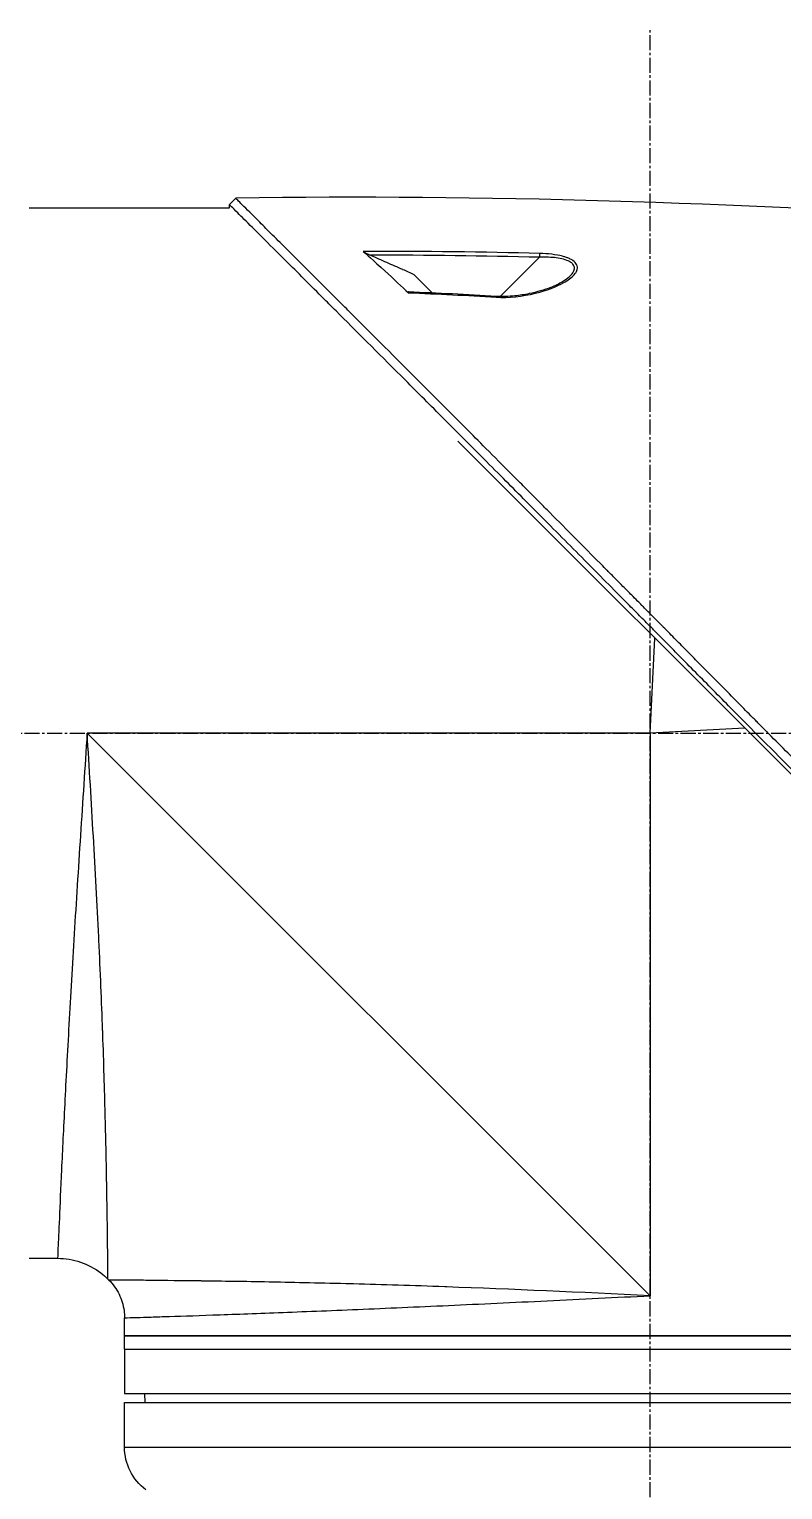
# Model space of a CAD drawing. Header units: millimetres. Extents: x 0 to 4378, y 0 to 2376.
# Drawn here: x 314.4 to 399, y 1111.5 to 1275.5 of the extents above; entities that cross this region are included whole.
import ezdxf

# ---------------------------------------------------------------- set-up
doc = ezdxf.new("R2010")
doc.units = ezdxf.units.MM
doc.header["$LTSCALE"] = 0.2
doc.linetypes.add('CENTER2', pattern=[1.125, 0.75, -0.125, 0.125, -0.125])
doc.layers.add('02_Center Line', color=1, linetype='CENTER2')

# ---------------------------------------------------------------- blocks, each defined once
blk = doc.blocks.new('Blk$A45R2-4W24Z')
for p, q in [((-101.17, 653.57), (-101.88, 654.28)), ((-101.2, 653.2), (-101.17, 653.57)), ((-78.7, 653.2), (-101.2, 653.2)), ((-137.7, 647.94), (-137.7, 647.94)), ((-137.7, 647.6), (-137.7, 647.6)), ((-135.99, 647.65), (-131.58, 643.24)), ((-123.99, 643.63), (-121.89, 645.73)), ((-131.49, 643.15), (-131.49, 643.15)), ((-190.24, 563.54), (-126.8, 626.99)), ((-148.4, 594.2), (-148.94, 604.85)), ((-159.05, 594.74), (-148.4, 594.2)), ((-148.4, 594.2), (-85.2, 594.2)), ((-148.4, 594.2), (-148.4, 531)), ((-85.2, 594.2), (-148.4, 531)), ((-87.47, 539.2), (-87.47, 539.2)), ((-82.05, 539.2), (-82.06, 539.2)), ((-78.7, 535.2), (-81.89, 535.2)), ((-87.64, 532.76), (-87.54, 532.86)), ((-89.4, 526.5), (-89.4, 528.51)), ((-207.4, 526.5), (-89.4, 526.5)), ((-89.4, 526.5), (-207.4, 526.5)), ((-89.4, 525), (-89.4, 526.5)), ((-89.4, 525), (-207.4, 525)), ((-89.4, 525), (-207.4, 525)), ((-89.4, 525), (-89.4, 520)), ((-89.4, 520), (-207.4, 520)), ((-89.4, 519), (-207.4, 519)), ((-91.7, 519), (-91.69, 520)), ((-89.4, 514), (-89.4, 519)), ((-89.4, 514), (-207.4, 514))]:
    blk.add_line(p, q)
blk.add_arc((-95.4, 514), 6, 306.8699, 0)
for centre, major_axis, ratio, start_param, end_param in [((-135.98, 647.64), (0.012, -0.5), 0.024071, 3.598315, 4.687114), ((-131.1, 642.75), (-0.029, 0.499), 0.0232, 5.671142, 6.283186)]:
    blk.add_ellipse(centre, major_axis=major_axis, ratio=ratio, start_param=start_param, end_param=end_param)
for points in [[(-185.7, 651.99), (-157.8, 653.75), (-129.83, 654.72), (-101.88, 654.28)], [(-136, 648.08), (-129.73, 648.24), (-123.11, 648.32), (-116.2, 648.31)], [(-135.99, 647.65), (-129.67, 647.8), (-123.35, 647.88), (-117.03, 647.88)], [(-139.33, 645.46), (-139.39, 645.52), (-139.45, 645.57), (-139.49, 645.62)], [(-131.13, 643.25), (-127.84, 643.45), (-124.56, 643.61), (-121.27, 643.75)], [(-121.27, 643.66), (-124.56, 643.53), (-127.84, 643.36), (-131.12, 643.16)], [(-81.89, 535.2), (-81.89, 535.2), (-81.89, 535.2), (-81.89, 535.2)]]:
    blk.add_open_spline(points, degree=3)
for points, knots in [([(-188.67, 567.1), (-188.66, 567.11), (-188.51, 567.26), (-188.43, 567.34), (-188.37, 567.39), (-188.19, 567.57), (-188.08, 567.69), (-187.72, 568.05), (-187.48, 568.29), (-186.75, 569.02), (-186.26, 569.5), (-184.79, 570.98), (-183.79, 571.97), (-182.54, 573.23), (-182.29, 573.48), (-181.72, 574.05), (-181.39, 574.37), (-180.47, 575.3), (-179.86, 575.91), (-179.12, 576.64), (-179, 576.76), (-178.77, 577), (-178.66, 577.11), (-177.38, 578.39), (-176.2, 579.58), (-174.32, 581.46), (-173.64, 582.14), (-172.16, 583.63), (-171.37, 584.42), (-168.45, 587.35), (-166.31, 589.5), (-163.44, 592.4), (-162.72, 593.12), (-161.89, 593.95), (-161.79, 594.06), (-161.6, 594.24), (-161.52, 594.33), (-161.35, 594.5), (-161.26, 594.59), (-161.06, 594.79), (-160.95, 594.9), (-160.75, 595.1), (-160.67, 595.19), (-160.46, 595.39), (-160.34, 595.52), (-160.12, 595.75), (-160.01, 595.85), (-159.38, 596.49), (-158.85, 597.02), (-157.64, 598.25), (-156.95, 598.95), (-155.56, 600.35), (-154.86, 601.06), (-153.72, 602.22), (-153.27, 602.67), (-152.73, 603.23), (-152.62, 603.33), (-152.34, 603.62), (-152.15, 603.81), (-151.51, 604.46), (-151.06, 604.92), (-150.36, 605.62), (-150.12, 605.87), (-149.79, 606.2), (-149.71, 606.29), (-149.58, 606.42), (-149.53, 606.46), (-149.39, 606.61), (-149.29, 606.71), (-149.04, 606.96), (-148.89, 607.11), (-148.55, 607.46), (-148.36, 607.65), (-148, 608.01), (-147.82, 608.19), (-147.58, 608.43), (-147.52, 608.49), (-147.32, 608.7), (-147.16, 608.86), (-146.77, 609.25), (-146.56, 609.47), (-146.17, 609.86), (-146.01, 610.02), (-145.68, 610.35), (-145.52, 610.52), (-145.1, 610.94), (-144.84, 611.2), (-144.39, 611.65), (-144.21, 611.84), (-143.88, 612.17), (-143.74, 612.31), (-143.53, 612.52), (-143.46, 612.59), (-143.19, 612.87), (-142.98, 613.07), (-141.87, 614.2), (-140.96, 615.12), (-139.07, 617.02), (-138.1, 618), (-136.75, 619.36), (-136.37, 619.74), (-135.81, 620.31), (-135.63, 620.49), (-135.01, 621.11), (-134.58, 621.54), (-133.71, 622.42), (-133.26, 622.86), (-131.86, 624.27), (-130.91, 625.23), (-129.19, 626.96), (-128.42, 627.73), (-126.77, 629.39), (-125.88, 630.28), (-124.31, 631.86), (-123.61, 632.55), (-120.28, 635.9), (-117.75, 638.42), (-114.91, 641.26), (-114.42, 641.76), (-113.46, 642.71), (-113, 643.18), (-110.8, 645.38), (-109.19, 646.98), (-107.16, 649.01), (-106.57, 649.6), (-105.5, 650.66), (-105.02, 651.14), (-103.74, 652.42), (-103.08, 653.08), (-102.4, 653.76), (-102.23, 653.93), (-101.95, 654.2), (-101.88, 654.28), (-101.88, 654.28)], [-6.229962, -6.229962, -6.229962, -6.229962, -6.227864, -6.227864, -6.219552, -6.219552, -6.202929, -6.202929, -6.16968, -6.16968, -6.103208, -6.103208, -5.970065, -5.970065, -5.937453, -5.937453, -5.895346, -5.895346, -5.816119, -5.816119, -5.800362, -5.800362, -5.786281, -5.786281, -5.635887, -5.635887, -5.550128, -5.550128, -5.451964, -5.451964, -5.19041, -5.19041, -5.103809, -5.103809, -5.091041, -5.091041, -5.081268, -5.081268, -5.070806, -5.070806, -5.057101, -5.057101, -5.047416, -5.047416, -5.032993, -5.032993, -5.021064, -5.021064, -4.959513, -4.959513, -4.879662, -4.879662, -4.798866, -4.798866, -4.746913, -4.746913, -4.735039, -4.735039, -4.713278, -4.713278, -4.660559, -4.660559, -4.631405, -4.631405, -4.620962, -4.620962, -4.61581, -4.61581, -4.603824, -4.603824, -4.585775, -4.585775, -4.565126, -4.565126, -4.545061, -4.545061, -4.538129, -4.538129, -4.518662, -4.518662, -4.489931, -4.489931, -4.468034, -4.468034, -4.446173, -4.446173, -4.412022, -4.412022, -4.38742, -4.38742, -4.368644, -4.368644, -4.359076, -4.359076, -4.331844, -4.331844, -4.208918, -4.208918, -4.076245, -4.076245, -4.023995, -4.023995, -3.998904, -3.998904, -3.939656, -3.939656, -3.878964, -3.878964, -3.746371, -3.746371, -3.637173, -3.637173, -3.509455, -3.509455, -3.406658, -3.406658, -3.009825, -3.009825, -2.924337, -2.924337, -2.84138, -2.84138, -2.519502, -2.519502, -2.374871, -2.374871, -2.235834, -2.235834, -1.965462, -1.965462, -1.83333, -1.83333, -1.674568, -1.674568, -1.674568, -1.674568]), ([(-187.96, 566.39), (-187.93, 566.43), (-187.63, 566.73), (-186.96, 567.4), (-186.7, 567.65), (-185.94, 568.41), (-185.42, 568.93), (-183.87, 570.48), (-182.81, 571.54), (-181.44, 572.91), (-181.14, 573.21), (-180.48, 573.87), (-180.13, 574.22), (-178.82, 575.53), (-177.87, 576.48), (-176.37, 577.99), (-175.81, 578.54), (-173.78, 580.58), (-172.29, 582.08), (-167.82, 586.56), (-162.26, 592.16), (-156.39, 598.09), (-155.08, 599.42), (-153.12, 601.41), (-152.47, 602.06), (-151.57, 602.98), (-151.31, 603.24), (-150.56, 604), (-150.06, 604.51), (-149.4, 605.17), (-149.25, 605.33), (-148.99, 605.59), (-148.88, 605.7), (-148.67, 605.92), (-148.57, 606.02), (-148.36, 606.23), (-148.25, 606.34), (-147.73, 606.86), (-147.32, 607.28), (-146.47, 608.14), (-146.03, 608.58), (-144.77, 609.85), (-143.95, 610.68), (-142.33, 612.32), (-141.52, 613.13), (-139.87, 614.8), (-139.03, 615.65), (-137.31, 617.38), (-136.43, 618.26), (-135.1, 619.6), (-134.65, 620.05), (-133.43, 621.28), (-132.67, 622.04), (-131.08, 623.65), (-130.24, 624.49), (-128.59, 626.15), (-127.78, 626.96), (-126.21, 628.54), (-125.44, 629.3), (-123.23, 631.52), (-121.8, 632.96), (-117.83, 636.93), (-115.38, 639.38), (-112.7, 642.06), (-112.27, 642.49), (-110.26, 644.5), (-108.8, 645.96), (-105.53, 649.22), (-103.94, 650.81), (-102.57, 652.17), (-102.33, 652.41), (-101.81, 652.94), (-101.57, 653.17), (-101.25, 653.49), (-101.17, 653.57), (-101.17, 653.57)], [0.000001, 0.000001, 0.000001, 0.000001, 0.0174896, 0.0174896, 0.0280641, 0.0280641, 0.0492044, 0.0492044, 0.0915833, 0.0915833, 0.103829, 0.103829, 0.1177045, 0.1177045, 0.1548929, 0.1548929, 0.1762617, 0.1762617, 0.2332292, 0.2332292, 0.3447473, 0.3447473, 0.3768428, 0.3768428, 0.3928613, 0.3928613, 0.3992061, 0.3992061, 0.4115742, 0.4115742, 0.4153435, 0.4153435, 0.4181398, 0.4181398, 0.4207138, 0.4207138, 0.4231441, 0.4231441, 0.4328041, 0.4328041, 0.443145, 0.443145, 0.4624048, 0.4624048, 0.4815797, 0.4815797, 0.5018181, 0.5018181, 0.5229618, 0.5229618, 0.5340035, 0.5340035, 0.5527188, 0.5527188, 0.5738832, 0.5738832, 0.5945831, 0.5945831, 0.6145009, 0.6145009, 0.6528362, 0.6528362, 0.7241388, 0.7241388, 0.7381113, 0.7381113, 0.7906485, 0.7906485, 0.8696683, 0.8696683, 0.8893857, 0.8893857, 0.91901, 0.91901, 0.9486615, 0.9486615, 0.9486615, 0.9486615]), ([(-131.12, 643.16), (-132.54, 643.08), (-134, 643.24), (-135.53, 643.61), (-136.82, 643.93), (-137.88, 644.33), (-138.72, 644.81), (-138.76, 644.84), (-138.81, 644.86), (-138.86, 644.89), (-139.35, 645.19), (-139.72, 645.48), (-139.95, 645.78), (-140.02, 645.87), (-140.08, 645.95), (-140.12, 646.03), (-140.17, 646.12), (-140.21, 646.2), (-140.23, 646.29), (-140.27, 646.46), (-140.24, 646.64), (-140.15, 646.83), (-140.07, 646.99), (-139.93, 647.14), (-139.73, 647.28), (-139.7, 647.3), (-139.65, 647.33), (-139.61, 647.36), (-139.5, 647.42), (-139.38, 647.48), (-139.25, 647.54), (-139.15, 647.58), (-139.04, 647.62), (-138.92, 647.66), (-138.8, 647.7), (-138.68, 647.73), (-138.56, 647.76), (-137.83, 647.95), (-136.97, 648.06), (-136, 648.08)], [0, 0, 0, 0, 0.25, 0.25, 0.25, 0.4865055, 0.4865055, 0.4865055, 0.5, 0.5, 0.5, 0.625, 0.625, 0.625, 0.65625, 0.65625, 0.65625, 0.6875, 0.6875, 0.6875, 0.75, 0.75, 0.75, 0.8021419, 0.8021419, 0.8021419, 0.8125, 0.8125, 0.8125, 0.8375, 0.8375, 0.8375, 0.85625, 0.85625, 0.85625, 0.875, 0.875, 0.875, 0.9999999, 0.9999999, 0.9999999, 0.9999999]), ([(-116.2, 648.31), (-116.47, 648.07), (-117.32, 647.31), (-119.63, 645.19), (-120.56, 644.32), (-121.27, 643.66)], [0.000001, 0.000001, 0.000001, 0.000001, 0.1867187, 0.1867187, 0.3309926, 0.3309926, 0.3309926, 0.3309926]), ([(-116.2, 648.31), (-116.21, 648.3), (-116.23, 648.29), (-116.28, 648.26), (-116.31, 648.24), (-116.4, 648.18), (-116.48, 648.14), (-116.71, 648.02), (-116.87, 647.95), (-117.03, 647.88)], [0.00000001, 0.00000001, 0.00000001, 0.00000001, 0.00934531, 0.00934531, 0.02070119, 0.02070119, 0.04610095, 0.04610095, 0.07967024, 0.07967024, 0.07967024, 0.07967024]), ([(-139.49, 645.62), (-139.55, 645.68), (-139.6, 645.74), (-139.65, 645.8), (-139.7, 645.85), (-139.74, 645.91), (-139.78, 645.97), (-139.83, 646.06), (-139.88, 646.17), (-139.9, 646.35), (-139.9, 646.36), (-139.9, 646.37), (-139.9, 646.38), (-139.9, 646.43), (-139.9, 646.48), (-139.9, 646.52), (-139.89, 646.55), (-139.88, 646.59), (-139.87, 646.62), (-139.84, 646.71), (-139.79, 646.8), (-139.73, 646.88), (-139.65, 646.97), (-139.55, 647.05), (-139.43, 647.12), (-139.41, 647.14), (-139.39, 647.15), (-139.36, 647.16), (-139.17, 647.26), (-138.95, 647.35), (-138.68, 647.42), (-138.44, 647.49), (-138.16, 647.54), (-137.85, 647.58), (-137.33, 647.65), (-136.71, 647.67), (-135.99, 647.65)], [-0.9529877, -0.9529877, -0.9529877, -0.9529877, -0.9022408, -0.9022408, -0.9022408, -0.8514938, -0.8514938, -0.8514938, -0.75, -0.75, -0.75, -0.7421865, -0.7421865, -0.7421865, -0.705, -0.705, -0.705, -0.675, -0.675, -0.675, -0.6, -0.6, -0.6, -0.5168612, -0.5168612, -0.5168612, -0.5, -0.5, -0.5, -0.375, -0.375, -0.375, -0.25, -0.25, -0.25, -0.0000001, -0.0000001, -0.0000001, -0.0000001]), ([(-117.03, 647.88), (-117.63, 647.61), (-118.22, 647.35), (-119.41, 646.82), (-120.01, 646.56), (-120.6, 646.3), (-120.6, 646.3), (-120.61, 646.29), (-120.62, 646.29), (-121.04, 646.1), (-121.47, 645.92), (-121.89, 645.73)], [-0.3898017, -0.3898017, -0.3898017, -0.3898017, -0.1949013, -0.1949013, 0, 0, 0, 0.0018086, 0.0018086, 0.0018086, 0.14148, 0.14148, 0.14148, 0.14148]), ([(-139.34, 645.44), (-139.14, 645.26), (-138.87, 645.07), (-138.18, 644.66), (-137.73, 644.45), (-136.51, 643.97), (-135.69, 643.74), (-134.3, 643.45), (-133.76, 643.36), (-132.52, 643.24), (-131.82, 643.21), (-131.13, 643.25)], [0, 0, 0, 0, 0.1427344, 0.1427344, 0.3278478, 0.3278478, 0.6093621, 0.6093621, 0.7814093, 0.7814093, 0.9894028, 0.9894028, 0.9894028, 0.9894028]), ([(-121.27, 643.75), (-121.26, 643.75), (-121.24, 643.75), (-121.23, 643.74), (-121.22, 643.74), (-121.23, 643.72), (-121.23, 643.71), (-121.25, 643.69), (-121.26, 643.68), (-121.27, 643.66)], [0.18466179, 0.18466179, 0.18466179, 0.18466179, 0.20109399, 0.20109399, 0.21736929, 0.21736929, 0.23156221, 0.23156221, 0.24608538, 0.24608538, 0.24608538, 0.24608538]), ([(-87.54, 532.86), (-87.54, 532.86), (-87.54, 532.86), (-87.54, 532.86), (-87.54, 532.86), (-87.54, 533.26), (-87.53, 534.05), (-87.53, 534.07), (-87.53, 534.08), (-87.53, 534.1), (-87.52, 534.9), (-87.51, 536.08), (-87.49, 537.59), (-87.49, 537.64), (-87.49, 537.7), (-87.49, 537.75), (-87.47, 539.33), (-87.44, 541.3), (-87.4, 543.62), (-87.36, 545.82), (-87.31, 548.29), (-87.24, 551.02), (-87.24, 551.15), (-87.23, 551.28), (-87.23, 551.41), (-87.16, 554.15), (-87.07, 557.19), (-86.96, 560.38), (-86.95, 560.53), (-86.95, 560.67), (-86.94, 560.82), (-86.82, 564.03), (-86.69, 567.4), (-86.52, 570.92), (-86.51, 571.06), (-86.51, 571.19), (-86.5, 571.32), (-86.33, 574.95), (-86.12, 578.78), (-85.9, 582.61), (-85.68, 586.43), (-85.45, 590.31), (-85.2, 594.2)], [0.5002568, 0.5002568, 0.5002568, 0.5002568, 0.5003876, 0.5003876, 0.5003876, 0.5625, 0.5625, 0.5625, 0.5637682, 0.5637682, 0.5637682, 0.625, 0.625, 0.625, 0.6270506, 0.6270506, 0.6270506, 0.6901228, 0.6901228, 0.6901228, 0.75, 0.75, 0.75, 0.7528673, 0.7528673, 0.7528673, 0.8125, 0.8125, 0.8125, 0.8152429, 0.8152429, 0.8152429, 0.875, 0.875, 0.875, 0.877259, 0.877259, 0.877259, 0.9386494, 0.9386494, 0.9386494, 1, 1, 1, 1]), ([(-85.2, 594.2), (-84.95, 590.35), (-84.7, 586.51), (-84.45, 582.71), (-84.21, 578.95), (-83.97, 575.19), (-83.75, 571.64), (-83.54, 568.08), (-83.34, 564.69), (-83.16, 561.48), (-82.98, 558.28), (-82.82, 555.24), (-82.68, 552.52), (-82.54, 549.8), (-82.43, 547.35), (-82.32, 545.19), (-82.22, 543.03), (-82.14, 541.2), (-82.08, 539.72), (-82.01, 538.25), (-81.97, 537.11), (-81.93, 536.35), (-81.9, 535.59), (-81.89, 535.2), (-81.89, 535.2), (-81.89, 535.2), (-81.89, 535.2), (-81.89, 535.2)], [0, 0, 0, 0, 0.0627169, 0.0627169, 0.0627169, 0.125, 0.125, 0.125, 0.1875, 0.1875, 0.1875, 0.25, 0.25, 0.25, 0.3125314, 0.3125314, 0.3125314, 0.375, 0.375, 0.375, 0.4375116, 0.4375116, 0.4375116, 0.4999994, 0.4999994, 0.4999994, 0.5001285, 0.5001285, 0.5001285, 0.5001285]), ([(-81.89, 535.2), (-82.75, 535.2), (-83.63, 535.06), (-85.27, 534.5), (-86.05, 534.08), (-87.02, 533.34), (-87.29, 533.11), (-87.54, 532.86)], [0, 0, 0, 0, 0.2592614, 0.2592614, 0.5193326, 0.5193326, 0.6259312, 0.6259312, 0.6259312, 0.6259312]), ([(-148.4, 531), (-140.62, 531.38), (-132.78, 531.73), (-125.57, 531.99), (-125.49, 531.99), (-125.42, 532), (-125.34, 532), (-121.8, 532.13), (-118.36, 532.23), (-115.11, 532.32), (-115.02, 532.32), (-114.93, 532.32), (-114.84, 532.33), (-111.61, 532.41), (-108.61, 532.48), (-105.86, 532.53), (-105.78, 532.53), (-105.7, 532.53), (-105.63, 532.53), (-102.87, 532.59), (-100.34, 532.62), (-98.15, 532.65), (-98.1, 532.65), (-98.04, 532.65), (-97.99, 532.66), (-95.8, 532.68), (-93.94, 532.7), (-92.41, 532.72), (-92.39, 532.72), (-92.36, 532.72), (-92.34, 532.72), (-91.59, 532.73), (-90.91, 532.73), (-90.33, 532.74), (-89.74, 532.74), (-89.24, 532.75), (-88.85, 532.75), (-88.84, 532.75), (-88.84, 532.75), (-88.83, 532.75), (-88.05, 532.75), (-87.65, 532.76), (-87.64, 532.76), (-87.64, 532.76), (-87.64, 532.76), (-87.64, 532.76)], [0, 0, 0, 0, 0.1237216, 0.1237216, 0.1237216, 0.125, 0.125, 0.125, 0.1858558, 0.1858558, 0.1858558, 0.1875, 0.1875, 0.1875, 0.2483067, 0.2483067, 0.2483067, 0.25, 0.25, 0.25, 0.3110307, 0.3110307, 0.3110307, 0.3125, 0.3125, 0.3125, 0.3740244, 0.3740244, 0.3740244, 0.375, 0.375, 0.375, 0.4055785, 0.4055785, 0.4055785, 0.4371666, 0.4371666, 0.4371666, 0.4375, 0.4375, 0.4375, 0.5, 0.5, 0.5, 0.500405, 0.500405, 0.500405, 0.500405]), ([(-87.64, 532.76), (-88.1, 532.3), (-88.49, 531.76), (-89.07, 530.6), (-89.26, 529.96), (-89.38, 529.05), (-89.4, 528.78), (-89.4, 528.51)], [0, 0, 0, 0, 0.1944378, 0.1944378, 0.3894915, 0.3894915, 0.4694478, 0.4694478, 0.4694478, 0.4694478]), ([(-89.4, 528.51), (-89.4, 528.51), (-89.78, 528.53), (-90.53, 528.55), (-90.91, 528.56), (-91.37, 528.58), (-91.93, 528.59), (-92.5, 528.61), (-93.15, 528.63), (-93.89, 528.66), (-95.37, 528.7), (-97.19, 528.76), (-99.33, 528.84), (-101.46, 528.91), (-103.96, 529), (-106.68, 529.11), (-109.4, 529.21), (-112.36, 529.33), (-115.59, 529.46), (-118.81, 529.6), (-122.24, 529.75), (-125.78, 529.91), (-129.33, 530.07), (-133.04, 530.25), (-136.85, 530.43), (-140.66, 530.62), (-144.56, 530.81), (-148.4, 531)], [0.5000036, 0.5000036, 0.5000036, 0.5000036, 0.5624944, 0.5624944, 0.5624944, 0.5937419, 0.5937419, 0.5937419, 0.6249896, 0.6249896, 0.6249896, 0.6874857, 0.6874857, 0.6874857, 0.7499833, 0.7499833, 0.7499833, 0.8124833, 0.8124833, 0.8124833, 0.8749861, 0.8749861, 0.8749861, 0.9375, 0.9375, 0.9375, 1, 1, 1, 1])]:
    blk.add_open_spline(points, degree=3, knots=knots)
at = {"layer": '02_Center Line', "ltscale": 11.288275}
for p, q in [((-148.4, 91.82), (-148.4, 673.26)), ((71.68, 594.2), (-247.88, 594.2))]:
    blk.add_line(p, q, dxfattribs=at)

msp = doc.modelspace()

# ---------------------------------------------------------------- block references
at = {"xscale": -1}
msp.add_blockref('Blk$A45R2-4W24Z', (235.724, 602.257), dxfattribs=at)

doc.saveas('drawing.dxf')
